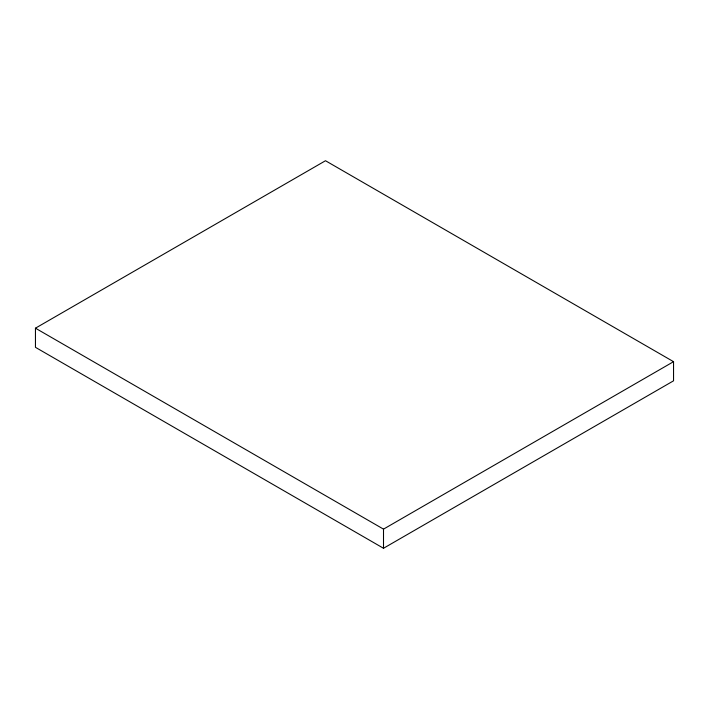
<?xml version="1.0" encoding="UTF-8"?>
<svg xmlns="http://www.w3.org/2000/svg" width="709" height="709" viewBox="0 0 709 709"><rect width="100%" height="100%" fill="white"/><g stroke="black" fill="none" stroke-linecap="round" stroke-linejoin="round"><path stroke-width="1.06" d="M35.45 328.187L325.493 160.73L673.55 361.679L673.55 380.813L383.507 548.27L35.45 347.321L35.45 328.187L383.507 529.136L673.55 361.679M383.507 529.136L383.507 548.27"/></g></svg>
